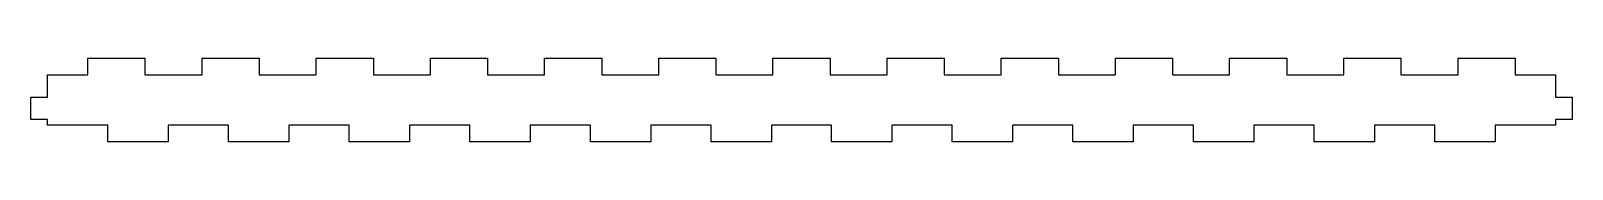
# Model space of a CAD drawing. Header units: millimetres. Extents: x -275 to 0, y -15 to 0.
import ezdxf

# ---------------------------------------------------------------- set-up
doc = ezdxf.new("R2010")
doc.units = ezdxf.units.MM
doc.layers.get('0').update_dxf_attribs({"linetype": 'CONTINUOUS'})

msp = doc.modelspace()

# ---------------------------------------------------------------- linework, layer by layer
msp.add_lwpolyline([(-3, -11), (-3, -12), (-13.76, -12), (-13.76, -15), (-24.52, -15), (-24.52, -12), (-35.28, -12), (-35.28, -15), (-46.04, -15), (-46.04, -12), (-56.8, -12), (-56.8, -15), (-67.56, -15), (-67.56, -12), (-78.32, -12), (-78.32, -15), (-89.08, -15), (-89.08, -12), (-99.84, -12), (-99.84, -15), (-110.6, -15), (-110.6, -12), (-121.36, -12), (-121.36, -15), (-132.12, -15), (-132.12, -12), (-142.88, -12), (-142.88, -15), (-153.64, -15), (-153.64, -12), (-164.4, -12), (-164.4, -15), (-175.16, -15), (-175.16, -12), (-185.92, -12), (-185.92, -15), (-196.68, -15), (-196.68, -12), (-207.44, -12), (-207.44, -15), (-218.2, -15), (-218.2, -12), (-228.96, -12), (-228.96, -15), (-239.72, -15), (-239.72, -12), (-250.48, -12), (-250.48, -15), (-261.24, -15), (-261.24, -12), (-272, -12), (-272, -11), (-275, -11), (-275, -7), (-272, -7), (-272, -3), (-264.81, -3), (-264.81, 0), (-254.63, 0), (-254.63, -3), (-244.44, -3), (-244.44, 0), (-234.26, 0), (-234.26, -3), (-224.07, -3), (-224.07, 0), (-213.89, 0), (-213.89, -3), (-203.7, -3), (-203.7, 0), (-193.52, 0), (-193.52, -3), (-183.33, -3), (-183.33, 0), (-173.15, 0), (-173.15, -3), (-162.96, -3), (-162.96, 0), (-152.78, 0), (-152.78, -3), (-142.59, -3), (-142.59, 0), (-132.41, 0), (-132.41, -3), (-122.22, -3), (-122.22, 0), (-112.04, 0), (-112.04, -3), (-101.85, -3), (-101.85, 0), (-91.67, 0), (-91.67, -3), (-81.48, -3), (-81.48, 0), (-71.3, 0), (-71.3, -3), (-61.11, -3), (-61.11, 0), (-50.93, 0), (-50.93, -3), (-40.74, -3), (-40.74, 0), (-30.56, 0), (-30.56, -3), (-20.37, -3), (-20.37, 0), (-10.19, 0), (-10.19, -3), (-3, -3), (-3, -7), (0, -7), (0, -11)], close=True)

doc.saveas('drawing.dxf')
